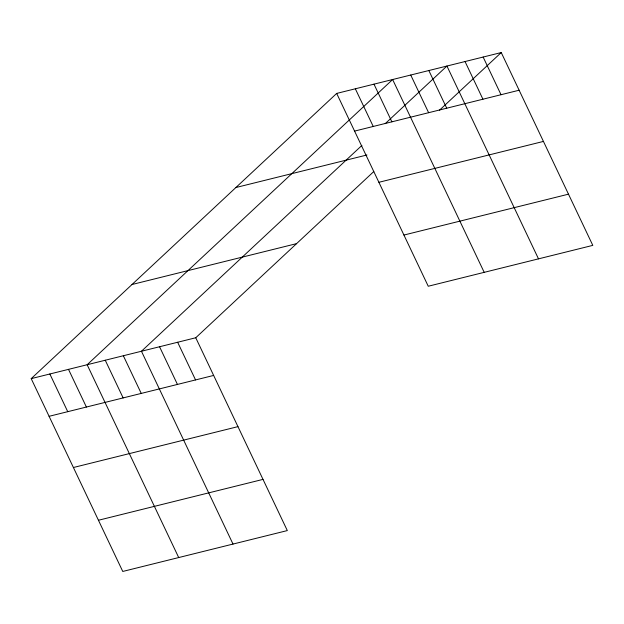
<?xml version="1.0" encoding="UTF-8"?>
<svg xmlns="http://www.w3.org/2000/svg" width="624" height="624" viewBox="0 0 624 624"><rect width="100%" height="100%" fill="white"/><g stroke="black" fill="none" stroke-linecap="round" stroke-linejoin="round"><path stroke-width="0.94" d="M373.784 171.545L195.757 337.756L287.313 530.579L122.756 571.451L31.2 378.628L336.687 93.421L501.244 52.549L592.8 245.372L428.243 286.244L336.687 93.421M361.897 145.431L141.453 351.25L233.009 544.073M385.219 123.661L446.94 66.035L538.496 258.859M439.522 110.167L501.244 52.549M354.58 131.095L519.129 90.223M235.872 187.535L366.943 154.986M378.885 182.294L543.442 141.422M132.007 284.513L296.564 243.641M403.939 235.045L568.487 194.173M31.2 378.628L195.757 337.756M49.093 416.309L213.642 375.437M73.406 467.509L237.955 426.637M98.452 520.252L263 479.388M483.14 57.041L501.033 94.723M465.036 61.534L482.929 99.216M428.836 70.528L446.729 108.209M410.732 75.028L428.626 112.702M484.193 272.345L392.636 79.521L87.149 364.736L178.706 557.56M373.987 84.154L391.88 121.836M355.337 88.787L373.23 126.461M177.653 342.256L195.546 379.93M159.549 346.749L177.442 384.431M123.349 355.742L141.242 393.424M105.253 360.235L123.139 397.917M68.5 369.361L86.393 407.043M49.85 373.994L67.743 411.676"/></g></svg>
